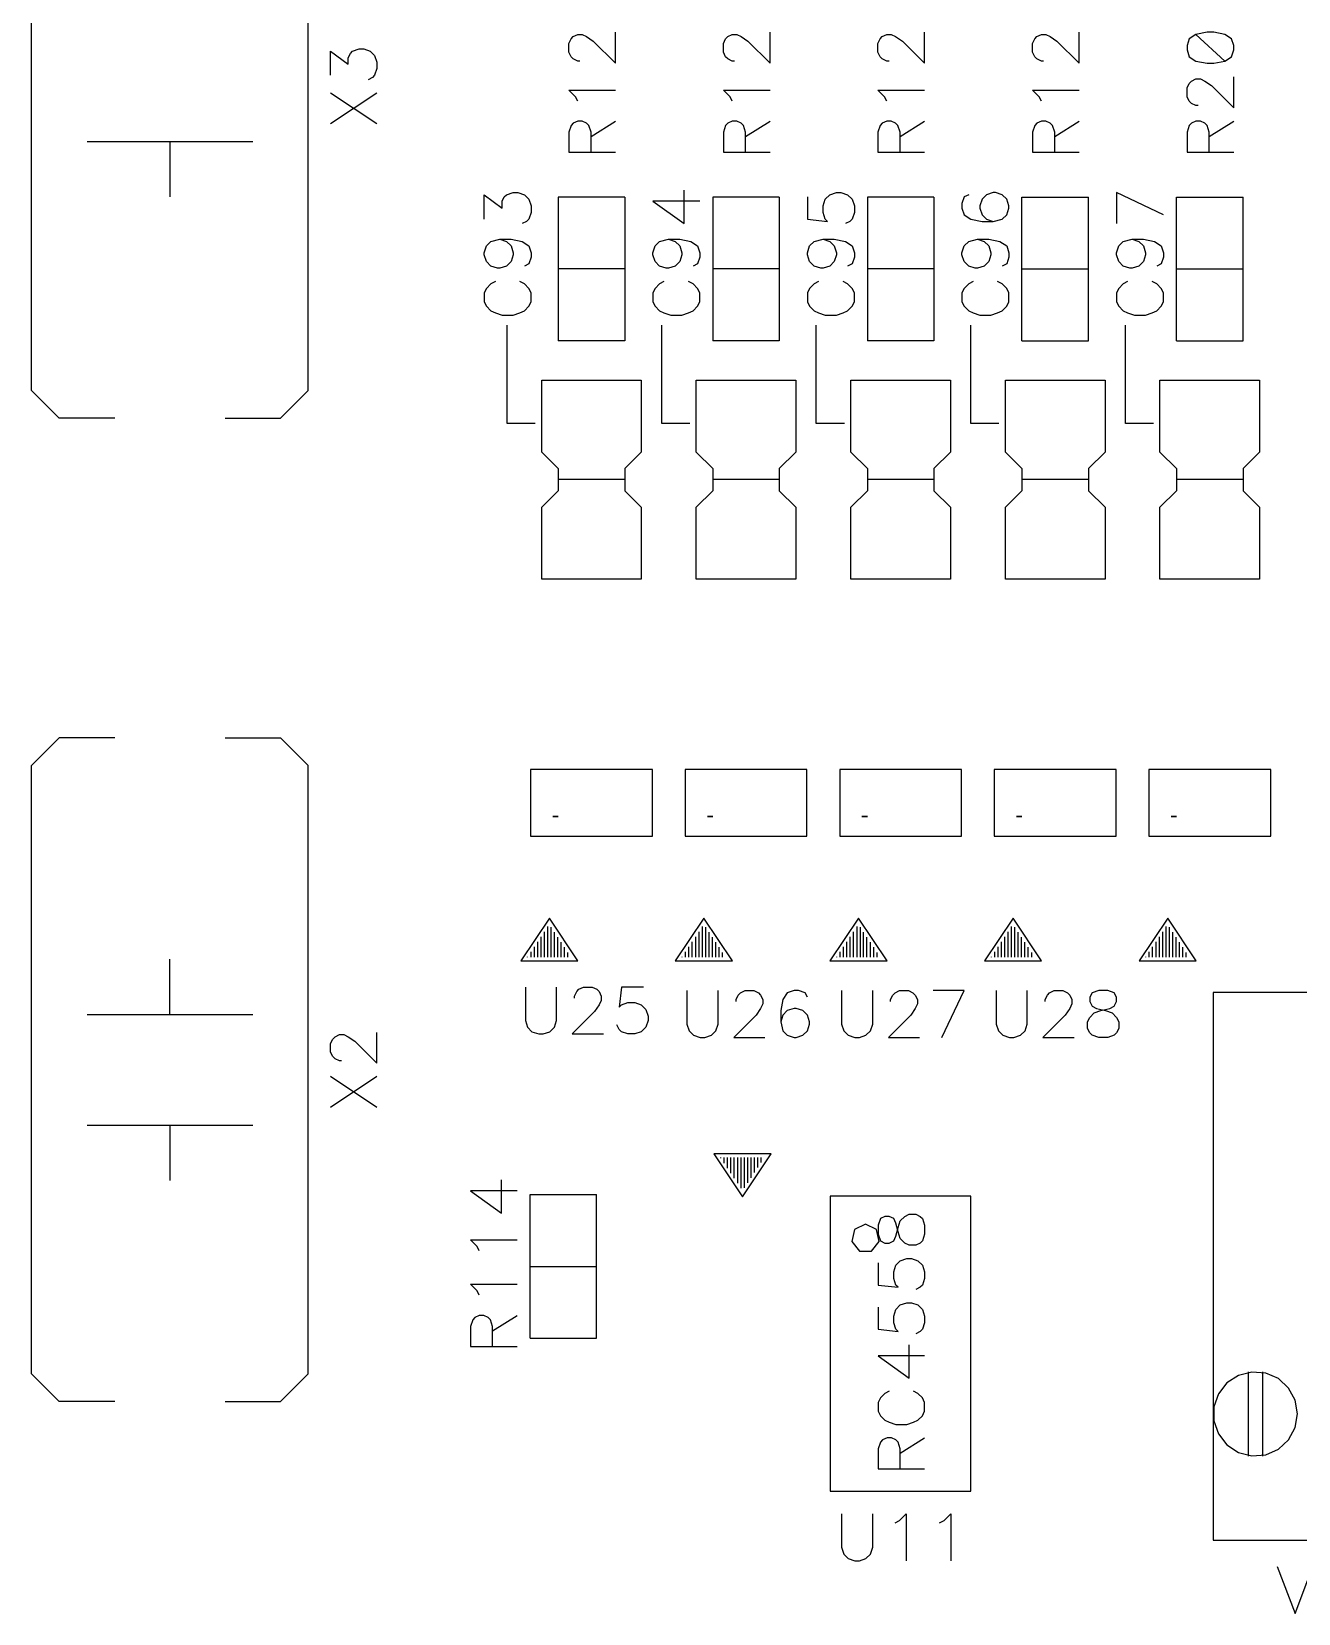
# Model space of a CAD drawing. Extents: x 295 to 953, y 10 to 290.
# Drawn here: x 632.63 to 670.41, y 139.55 to 186.73 of the extents above; entities that cross this region are included whole.
import ezdxf

# ---------------------------------------------------------------- set-up
doc = ezdxf.new("R2010")
doc.units = 0
doc.header["$LTSCALE"] = 5
doc.header["$MEASUREMENT"] = 0
doc.layers.add('DV-INT-A3_TSK', color=14, linetype='CONTINUOUS')

msp = doc.modelspace()

# ---------------------------------------------------------------- linework, layer by layer
at = {"layer": 'DV-INT-A3_TSK', "color": 7}
for p, q in [((632.628, 176.029), (632.628, 194.18)), ((640.88, 176.029), (640.88, 194.18)), ((648.65, 186.385), (648.718, 186.519)), ((648.65, 186.121), (648.65, 186.385)), ((648.718, 186.519), (648.78, 186.586)), ((648.78, 186.586), (648.915, 186.649)), ((648.915, 186.649), (649.049, 186.649)), ((649.049, 186.649), (649.179, 186.586)), ((649.179, 186.586), (649.38, 186.452)), ((649.38, 186.452), (650.042, 185.789)), ((650.042, 185.789), (650.042, 186.716)), ((653.261, 186.385), (653.328, 186.519)), ((653.261, 186.121), (653.261, 186.385)), ((653.328, 186.519), (653.391, 186.586)), ((653.391, 186.586), (653.525, 186.649)), ((653.525, 186.649), (653.659, 186.649)), ((653.659, 186.649), (653.789, 186.586)), ((653.789, 186.586), (653.99, 186.452)), ((653.99, 186.452), (654.652, 185.789)), ((654.652, 185.789), (654.652, 186.716)), ((657.871, 186.385), (657.938, 186.519)), ((657.871, 186.121), (657.871, 186.385)), ((657.938, 186.519), (658.001, 186.586)), ((658.001, 186.586), (658.135, 186.649)), ((658.135, 186.649), (658.269, 186.649)), ((658.269, 186.649), (658.399, 186.586)), ((658.399, 186.586), (658.6, 186.452)), ((658.6, 186.452), (659.262, 185.789)), ((659.262, 185.789), (659.262, 186.716)), ((662.481, 186.385), (662.548, 186.519)), ((662.481, 186.121), (662.481, 186.385)), ((662.548, 186.519), (662.611, 186.586)), ((662.611, 186.586), (662.745, 186.649)), ((662.745, 186.649), (662.879, 186.649)), ((662.879, 186.649), (663.009, 186.586)), ((663.009, 186.586), (663.21, 186.452)), ((663.21, 186.452), (663.872, 185.789)), ((663.872, 185.789), (663.872, 186.716)), ((667.158, 186.519), (667.091, 186.317)), ((667.355, 186.649), (667.158, 186.519)), ((667.686, 186.716), (667.355, 186.649)), ((667.355, 186.649), (668.218, 185.856)), ((667.887, 186.716), (667.686, 186.716)), ((668.218, 186.649), (667.887, 186.716)), ((668.415, 186.519), (668.218, 186.649)), ((668.482, 186.317), (668.415, 186.519)), ((641.547, 185.433), (641.547, 186.154)), ((641.547, 186.154), (642.071, 185.76)), ((642.071, 185.957), (642.138, 186.087)), ((642.071, 185.76), (642.071, 185.957)), ((642.138, 186.087), (642.201, 186.154)), ((642.201, 186.154), (642.398, 186.217)), ((642.398, 186.217), (642.532, 186.217)), ((642.532, 186.217), (642.724, 186.154)), ((642.724, 186.154), (642.859, 186.02)), ((642.859, 186.02), (642.921, 185.823)), ((648.718, 185.986), (648.65, 186.121)), ((648.78, 185.919), (648.718, 185.986)), ((648.915, 185.856), (648.78, 185.919)), ((653.328, 185.986), (653.261, 186.121)), ((653.391, 185.919), (653.328, 185.986)), ((653.525, 185.856), (653.391, 185.919)), ((657.938, 185.986), (657.871, 186.121)), ((658.001, 185.919), (657.938, 185.986)), ((658.135, 185.856), (658.001, 185.919)), ((662.548, 185.986), (662.481, 186.121)), ((662.611, 185.919), (662.548, 185.986)), ((662.745, 185.856), (662.611, 185.919)), ((667.091, 186.317), (667.091, 186.188)), ((667.091, 186.188), (667.158, 185.986)), ((667.158, 185.986), (667.355, 185.856)), ((668.218, 185.856), (668.415, 185.986)), ((668.415, 185.986), (668.482, 186.188)), ((668.482, 186.188), (668.482, 186.317)), ((642.921, 185.63), (642.859, 185.433)), ((642.921, 185.823), (642.921, 185.63)), ((648.982, 185.856), (648.915, 185.856)), ((653.592, 185.856), (653.525, 185.856)), ((658.202, 185.856), (658.135, 185.856)), ((662.812, 185.856), (662.745, 185.856)), ((667.355, 185.856), (667.686, 185.789)), ((667.686, 185.789), (667.887, 185.789)), ((667.887, 185.789), (668.218, 185.856)), ((642.791, 185.366), (642.662, 185.299)), ((642.859, 185.433), (642.791, 185.366)), ((648.847, 184.792), (648.65, 184.993)), ((648.65, 184.993), (650.042, 184.993)), ((653.458, 184.792), (653.261, 184.993)), ((653.261, 184.993), (654.652, 184.993)), ((658.068, 184.792), (657.871, 184.993)), ((657.871, 184.993), (659.262, 184.993)), ((662.678, 184.792), (662.481, 184.993)), ((662.481, 184.993), (663.872, 184.993)), ((667.091, 185.06), (667.158, 185.19)), ((667.091, 184.792), (667.091, 185.06)), ((667.158, 185.19), (667.221, 185.257)), ((667.221, 185.257), (667.355, 185.324)), ((667.355, 185.324), (667.489, 185.324)), ((667.489, 185.324), (667.619, 185.257)), ((667.619, 185.257), (667.82, 185.127)), ((667.82, 185.127), (668.482, 184.461)), ((668.482, 184.461), (668.482, 185.391)), ((641.547, 184.909), (642.921, 183.991)), ((641.547, 183.991), (642.921, 184.909)), ((648.915, 184.662), (648.847, 184.792)), ((653.525, 184.662), (653.458, 184.792)), ((658.135, 184.662), (658.068, 184.792)), ((662.745, 184.662), (662.678, 184.792)), ((667.158, 184.662), (667.091, 184.792)), ((667.221, 184.595), (667.158, 184.662)), ((667.355, 184.528), (667.221, 184.595)), ((667.422, 184.528), (667.355, 184.528)), ((648.915, 184.063), (648.78, 184)), ((649.049, 184.063), (648.915, 184.063)), ((649.179, 184), (649.049, 184.063)), ((649.313, 183.602), (650.042, 184.063)), ((653.525, 184.063), (653.391, 184)), ((653.659, 184.063), (653.525, 184.063)), ((653.789, 184), (653.659, 184.063)), ((653.923, 183.602), (654.652, 184.063)), ((658.135, 184.063), (658.001, 184)), ((658.269, 184.063), (658.135, 184.063)), ((658.399, 184), (658.269, 184.063)), ((658.533, 183.602), (659.262, 184.063)), ((662.745, 184.063), (662.611, 184)), ((662.879, 184.063), (662.745, 184.063)), ((663.009, 184), (662.879, 184.063)), ((663.143, 183.602), (663.872, 184.063)), ((667.355, 184.063), (667.221, 184)), ((667.489, 184.063), (667.355, 184.063)), ((667.619, 184), (667.489, 184.063)), ((667.753, 183.602), (668.482, 184.063)), ((648.718, 183.933), (648.65, 183.732)), ((648.65, 183.732), (648.65, 183.137)), ((648.78, 184), (648.718, 183.933)), ((649.246, 183.933), (649.179, 184)), ((649.313, 183.732), (649.246, 183.933)), ((649.313, 183.137), (649.313, 183.732)), ((653.328, 183.933), (653.261, 183.732)), ((653.261, 183.732), (653.261, 183.137)), ((653.391, 184), (653.328, 183.933)), ((653.856, 183.933), (653.789, 184)), ((653.923, 183.732), (653.856, 183.933)), ((653.923, 183.137), (653.923, 183.732)), ((657.938, 183.933), (657.871, 183.732)), ((657.871, 183.732), (657.871, 183.137)), ((658.001, 184), (657.938, 183.933)), ((658.466, 183.933), (658.399, 184)), ((658.533, 183.732), (658.466, 183.933)), ((658.533, 183.137), (658.533, 183.732)), ((662.548, 183.933), (662.481, 183.732)), ((662.481, 183.732), (662.481, 183.137)), ((662.611, 184), (662.548, 183.933)), ((663.076, 183.933), (663.009, 184)), ((663.143, 183.732), (663.076, 183.933)), ((663.143, 183.137), (663.143, 183.732)), ((667.158, 183.933), (667.091, 183.732)), ((667.091, 183.732), (667.091, 183.137)), ((667.221, 184), (667.158, 183.933)), ((667.686, 183.933), (667.619, 184)), ((667.753, 183.732), (667.686, 183.933)), ((667.753, 183.137), (667.753, 183.732)), ((634.28, 183.455), (639.229, 183.455)), ((636.752, 183.455), (636.752, 181.804)), ((648.65, 183.137), (650.042, 183.137)), ((653.261, 183.137), (654.652, 183.137)), ((657.871, 183.137), (659.262, 183.137)), ((662.481, 183.137), (663.872, 183.137)), ((667.091, 183.137), (668.482, 183.137)), ((646.128, 181.142), (646.128, 181.871)), ((646.128, 181.871), (646.66, 181.473)), ((646.66, 181.674), (646.727, 181.808)), ((646.66, 181.473), (646.66, 181.674)), ((646.727, 181.808), (646.794, 181.871)), ((646.794, 181.871), (646.991, 181.938)), ((646.991, 181.938), (647.125, 181.938)), ((647.125, 181.938), (647.326, 181.871)), ((647.326, 181.871), (647.46, 181.741)), ((647.46, 181.741), (647.527, 181.54)), ((648.336, 181.8), (648.336, 177.512)), ((650.319, 181.8), (648.336, 181.8)), ((650.319, 181.8), (650.319, 177.512)), ((652.557, 181.674), (651.157, 181.674)), ((651.157, 181.674), (652.087, 181.007)), ((652.087, 181.007), (652.087, 182.005)), ((652.946, 181.8), (652.946, 177.512)), ((654.929, 181.8), (652.946, 181.8)), ((654.929, 181.8), (654.929, 177.512)), ((655.767, 181.808), (655.767, 181.142)), ((656.232, 181.54), (656.299, 181.741)), ((656.299, 181.741), (656.433, 181.871)), ((656.433, 181.871), (656.63, 181.938)), ((656.63, 181.938), (656.764, 181.938)), ((656.764, 181.938), (656.965, 181.871)), ((656.965, 181.871), (657.1, 181.741)), ((657.1, 181.741), (657.167, 181.54)), ((657.556, 181.8), (657.556, 177.512)), ((659.539, 181.8), (657.556, 181.8)), ((659.539, 181.8), (659.539, 177.512)), ((660.444, 181.808), (660.377, 181.607)), ((660.578, 181.871), (660.444, 181.808)), ((660.976, 181.741), (660.909, 181.54)), ((661.11, 181.871), (660.976, 181.741)), ((661.307, 181.938), (661.11, 181.871)), ((661.374, 181.938), (661.307, 181.938)), ((661.576, 181.871), (661.374, 181.938)), ((661.71, 181.741), (661.576, 181.871)), ((661.777, 181.54), (661.71, 181.741)), ((662.166, 177.512), (662.166, 181.8)), ((662.166, 181.8), (664.149, 181.8)), ((664.149, 177.512), (664.149, 181.8)), ((666.387, 181.272), (664.987, 181.938)), ((664.987, 181.938), (664.987, 181.007)), ((666.777, 177.512), (666.777, 181.8)), ((666.777, 181.8), (668.759, 181.8)), ((668.759, 177.512), (668.759, 181.8)), ((647.527, 181.339), (647.46, 181.142)), ((647.527, 181.54), (647.527, 181.339)), ((656.232, 181.339), (656.232, 181.54)), ((656.299, 181.142), (656.232, 181.339)), ((657.167, 181.339), (657.1, 181.142)), ((657.167, 181.54), (657.167, 181.339)), ((660.377, 181.607), (660.377, 181.473)), ((660.377, 181.473), (660.444, 181.272)), ((660.444, 181.272), (660.641, 181.142)), ((660.909, 181.54), (660.909, 181.473)), ((660.909, 181.473), (660.976, 181.272)), ((660.976, 181.272), (661.11, 181.142)), ((661.576, 181.142), (661.71, 181.272)), ((661.71, 181.272), (661.777, 181.473)), ((661.777, 181.473), (661.777, 181.54)), ((647.393, 181.075), (647.259, 181.007)), ((647.46, 181.142), (647.393, 181.075)), ((655.767, 181.142), (656.366, 181.075)), ((656.366, 181.075), (656.299, 181.142)), ((657.032, 181.075), (656.898, 181.007)), ((657.1, 181.142), (657.032, 181.075)), ((660.641, 181.142), (660.976, 181.075)), ((660.976, 181.075), (661.307, 181.075)), ((661.11, 181.142), (661.307, 181.075)), ((661.307, 181.075), (661.576, 181.142)), ((646.128, 180.14), (646.195, 180.341)), ((646.195, 180.341), (646.329, 180.475)), ((646.329, 180.475), (646.593, 180.542)), ((646.593, 180.542), (646.794, 180.475)), ((646.593, 180.542), (646.928, 180.542)), ((646.794, 180.475), (646.928, 180.341)), ((646.928, 180.542), (647.259, 180.475)), ((646.928, 180.341), (646.991, 180.14)), ((647.259, 180.475), (647.46, 180.341)), ((647.46, 180.341), (647.527, 180.14)), ((651.157, 180.14), (651.224, 180.341)), ((651.224, 180.341), (651.358, 180.475)), ((651.358, 180.475), (651.622, 180.542)), ((651.622, 180.542), (651.823, 180.475)), ((651.622, 180.542), (651.957, 180.542)), ((651.823, 180.475), (651.957, 180.341)), ((651.957, 180.542), (652.288, 180.475)), ((651.957, 180.341), (652.02, 180.14)), ((652.288, 180.475), (652.489, 180.341)), ((652.489, 180.341), (652.557, 180.14)), ((655.767, 180.14), (655.834, 180.341)), ((655.834, 180.341), (655.968, 180.475)), ((655.968, 180.475), (656.232, 180.542)), ((656.232, 180.542), (656.433, 180.475)), ((656.232, 180.542), (656.567, 180.542)), ((656.433, 180.475), (656.567, 180.341)), ((656.567, 180.542), (656.898, 180.475)), ((656.567, 180.341), (656.63, 180.14)), ((656.898, 180.475), (657.1, 180.341)), ((657.1, 180.341), (657.167, 180.14)), ((660.377, 180.14), (660.444, 180.341)), ((660.444, 180.341), (660.578, 180.475)), ((660.578, 180.475), (660.842, 180.542)), ((660.842, 180.542), (661.043, 180.475)), ((660.842, 180.542), (661.177, 180.542)), ((661.043, 180.475), (661.177, 180.341)), ((661.177, 180.542), (661.508, 180.475)), ((661.177, 180.341), (661.24, 180.14)), ((661.508, 180.475), (661.71, 180.341)), ((661.71, 180.341), (661.777, 180.14)), ((664.987, 180.14), (665.054, 180.341)), ((665.054, 180.341), (665.188, 180.475)), ((665.188, 180.475), (665.452, 180.542)), ((665.452, 180.542), (665.653, 180.475)), ((665.452, 180.542), (665.787, 180.542)), ((665.653, 180.475), (665.787, 180.341)), ((665.787, 180.542), (666.119, 180.475)), ((665.787, 180.341), (665.85, 180.14)), ((666.119, 180.475), (666.32, 180.341)), ((666.32, 180.341), (666.387, 180.14)), ((646.128, 180.077), (646.128, 180.14)), ((646.195, 179.876), (646.128, 180.077)), ((646.329, 179.742), (646.195, 179.876)), ((646.928, 179.876), (646.794, 179.742)), ((646.991, 180.077), (646.928, 179.876)), ((646.991, 180.14), (646.991, 180.077)), ((647.46, 179.809), (647.326, 179.742)), ((647.527, 180.01), (647.46, 179.809)), ((647.527, 180.14), (647.527, 180.01)), ((651.157, 180.077), (651.157, 180.14)), ((651.224, 179.876), (651.157, 180.077)), ((651.358, 179.742), (651.224, 179.876)), ((651.957, 179.876), (651.823, 179.742)), ((652.02, 180.077), (651.957, 179.876)), ((652.02, 180.14), (652.02, 180.077)), ((652.489, 179.809), (652.355, 179.742)), ((652.557, 180.01), (652.489, 179.809)), ((652.557, 180.14), (652.557, 180.01)), ((655.767, 180.077), (655.767, 180.14)), ((655.834, 179.876), (655.767, 180.077)), ((655.968, 179.742), (655.834, 179.876)), ((656.567, 179.876), (656.433, 179.742)), ((656.63, 180.077), (656.567, 179.876)), ((656.63, 180.14), (656.63, 180.077)), ((657.1, 179.809), (656.965, 179.742)), ((657.167, 180.01), (657.1, 179.809)), ((657.167, 180.14), (657.167, 180.01)), ((660.377, 180.077), (660.377, 180.14)), ((660.444, 179.876), (660.377, 180.077)), ((660.578, 179.742), (660.444, 179.876)), ((661.177, 179.876), (661.043, 179.742)), ((661.24, 180.077), (661.177, 179.876)), ((661.24, 180.14), (661.24, 180.077)), ((661.71, 179.809), (661.576, 179.742)), ((661.777, 180.01), (661.71, 179.809)), ((661.777, 180.14), (661.777, 180.01)), ((664.987, 180.077), (664.987, 180.14)), ((665.054, 179.876), (664.987, 180.077)), ((665.188, 179.742), (665.054, 179.876)), ((665.787, 179.876), (665.653, 179.742)), ((665.85, 180.077), (665.787, 179.876)), ((665.85, 180.14), (665.85, 180.077)), ((666.32, 179.809), (666.186, 179.742)), ((666.387, 180.01), (666.32, 179.809)), ((666.387, 180.14), (666.387, 180.01)), ((646.526, 179.675), (646.329, 179.742)), ((646.593, 179.675), (646.526, 179.675)), ((646.794, 179.742), (646.593, 179.675)), ((650.319, 179.658), (648.336, 179.658)), ((651.555, 179.675), (651.358, 179.742)), ((651.622, 179.675), (651.555, 179.675)), ((651.823, 179.742), (651.622, 179.675)), ((654.929, 179.658), (652.946, 179.658)), ((656.165, 179.675), (655.968, 179.742)), ((656.232, 179.675), (656.165, 179.675)), ((656.433, 179.742), (656.232, 179.675)), ((659.539, 179.658), (657.556, 179.658)), ((660.775, 179.675), (660.578, 179.742)), ((660.842, 179.675), (660.775, 179.675)), ((661.043, 179.742), (660.842, 179.675)), ((662.166, 179.658), (664.149, 179.658)), ((665.385, 179.675), (665.188, 179.742)), ((665.452, 179.675), (665.385, 179.675)), ((665.653, 179.742), (665.452, 179.675)), ((666.777, 179.658), (668.759, 179.658)), ((646.195, 179.075), (646.128, 178.941)), ((646.128, 178.941), (646.128, 178.677)), ((646.329, 179.21), (646.195, 179.075)), ((646.459, 179.277), (646.329, 179.21)), ((647.326, 179.21), (647.192, 179.277)), ((647.46, 179.075), (647.326, 179.21)), ((647.527, 178.941), (647.46, 179.075)), ((647.527, 178.677), (647.527, 178.941)), ((651.224, 179.075), (651.157, 178.941)), ((651.157, 178.941), (651.157, 178.677)), ((651.358, 179.21), (651.224, 179.075)), ((651.488, 179.277), (651.358, 179.21)), ((652.355, 179.21), (652.221, 179.277)), ((652.489, 179.075), (652.355, 179.21)), ((652.557, 178.941), (652.489, 179.075)), ((652.557, 178.677), (652.557, 178.941)), ((655.834, 179.075), (655.767, 178.941)), ((655.767, 178.941), (655.767, 178.677)), ((655.968, 179.21), (655.834, 179.075)), ((656.098, 179.277), (655.968, 179.21)), ((656.965, 179.21), (656.831, 179.277)), ((657.1, 179.075), (656.965, 179.21)), ((657.167, 178.941), (657.1, 179.075)), ((657.167, 178.677), (657.167, 178.941)), ((660.444, 179.075), (660.377, 178.941)), ((660.377, 178.941), (660.377, 178.677)), ((660.578, 179.21), (660.444, 179.075)), ((660.708, 179.277), (660.578, 179.21)), ((661.576, 179.21), (661.441, 179.277)), ((661.71, 179.075), (661.576, 179.21)), ((661.777, 178.941), (661.71, 179.075)), ((661.777, 178.677), (661.777, 178.941)), ((665.054, 179.075), (664.987, 178.941)), ((664.987, 178.941), (664.987, 178.677)), ((665.188, 179.21), (665.054, 179.075)), ((665.318, 179.277), (665.188, 179.21)), ((666.186, 179.21), (666.052, 179.277)), ((666.32, 179.075), (666.186, 179.21)), ((666.387, 178.941), (666.32, 179.075)), ((666.387, 178.677), (666.387, 178.941)), ((646.128, 178.677), (646.195, 178.543)), ((646.195, 178.543), (646.329, 178.409)), ((646.329, 178.409), (646.459, 178.342)), ((647.192, 178.342), (647.326, 178.409)), ((647.326, 178.409), (647.46, 178.543)), ((647.46, 178.543), (647.527, 178.677)), ((651.157, 178.677), (651.224, 178.543)), ((651.224, 178.543), (651.358, 178.409)), ((651.358, 178.409), (651.488, 178.342)), ((652.221, 178.342), (652.355, 178.409)), ((652.355, 178.409), (652.489, 178.543)), ((652.489, 178.543), (652.557, 178.677)), ((655.767, 178.677), (655.834, 178.543)), ((655.834, 178.543), (655.968, 178.409)), ((655.968, 178.409), (656.098, 178.342)), ((656.831, 178.342), (656.965, 178.409)), ((656.965, 178.409), (657.1, 178.543)), ((657.1, 178.543), (657.167, 178.677)), ((660.377, 178.677), (660.444, 178.543)), ((660.444, 178.543), (660.578, 178.409)), ((660.578, 178.409), (660.708, 178.342)), ((661.441, 178.342), (661.576, 178.409)), ((661.576, 178.409), (661.71, 178.543)), ((661.71, 178.543), (661.777, 178.677)), ((664.987, 178.677), (665.054, 178.543)), ((665.054, 178.543), (665.188, 178.409)), ((665.188, 178.409), (665.318, 178.342)), ((666.052, 178.342), (666.186, 178.409)), ((666.186, 178.409), (666.32, 178.543)), ((666.32, 178.543), (666.387, 178.677)), ((646.459, 178.342), (646.66, 178.279)), ((646.66, 178.279), (646.991, 178.279)), ((646.811, 175.048), (646.811, 177.982)), ((646.991, 178.279), (647.192, 178.342)), ((651.421, 175.048), (651.421, 177.982)), ((651.488, 178.342), (651.689, 178.279)), ((651.689, 178.279), (652.02, 178.279)), ((652.02, 178.279), (652.221, 178.342)), ((656.031, 175.048), (656.031, 177.982)), ((656.098, 178.342), (656.299, 178.279)), ((656.299, 178.279), (656.63, 178.279)), ((656.63, 178.279), (656.831, 178.342)), ((660.641, 175.048), (660.641, 177.982)), ((660.708, 178.342), (660.909, 178.279)), ((660.909, 178.279), (661.24, 178.279)), ((661.24, 178.279), (661.441, 178.342)), ((665.251, 175.048), (665.251, 177.982)), ((665.318, 178.342), (665.519, 178.279)), ((665.519, 178.279), (665.85, 178.279)), ((665.85, 178.279), (666.052, 178.342)), ((650.319, 177.512), (648.336, 177.512)), ((654.929, 177.512), (652.946, 177.512)), ((659.539, 177.512), (657.556, 177.512)), ((662.166, 177.512), (664.149, 177.512)), ((666.777, 177.512), (668.759, 177.512)), ((633.454, 175.203), (632.628, 176.029)), ((640.055, 175.203), (640.88, 176.029)), ((647.842, 176.339), (650.813, 176.339)), ((647.842, 174.193), (647.842, 176.339)), ((650.813, 176.339), (650.813, 174.193)), ((652.452, 176.339), (655.423, 176.339)), ((652.452, 174.193), (652.452, 176.339)), ((655.423, 176.339), (655.423, 174.193)), ((657.062, 176.339), (660.033, 176.339)), ((657.062, 174.193), (657.062, 176.339)), ((660.033, 176.339), (660.033, 174.193)), ((661.672, 176.339), (664.643, 176.339)), ((661.672, 174.193), (661.672, 176.339)), ((664.643, 176.339), (664.643, 174.193)), ((666.282, 176.339), (669.253, 176.339)), ((666.282, 174.193), (666.282, 176.339)), ((669.253, 176.339), (669.253, 174.193)), ((635.105, 175.203), (633.454, 175.203)), ((638.404, 175.203), (640.055, 175.203)), ((647.649, 175.048), (646.811, 175.048)), ((652.259, 175.048), (651.421, 175.048)), ((656.869, 175.048), (656.031, 175.048)), ((661.479, 175.048), (660.641, 175.048)), ((666.089, 175.048), (665.251, 175.048)), ((648.336, 173.698), (647.842, 174.193)), ((650.813, 174.193), (650.319, 173.698)), ((652.946, 173.698), (652.452, 174.193)), ((655.423, 174.193), (654.929, 173.698)), ((657.556, 173.698), (657.062, 174.193)), ((660.033, 174.193), (659.539, 173.698)), ((662.166, 173.698), (661.672, 174.193)), ((664.643, 174.193), (664.149, 173.698)), ((666.777, 173.698), (666.282, 174.193)), ((669.253, 174.193), (668.759, 173.698)), ((648.336, 173.698), (648.336, 173.04)), ((650.319, 173.698), (650.319, 173.04)), ((652.946, 173.698), (652.946, 173.04)), ((654.929, 173.698), (654.929, 173.04)), ((657.556, 173.698), (657.556, 173.04)), ((659.539, 173.698), (659.539, 173.04)), ((662.166, 173.698), (662.166, 173.04)), ((664.149, 173.698), (664.149, 173.04)), ((666.777, 173.698), (666.777, 173.04)), ((668.759, 173.698), (668.759, 173.04)), ((650.319, 173.371), (648.336, 173.371)), ((654.929, 173.371), (652.946, 173.371)), ((659.539, 173.371), (657.556, 173.371)), ((664.149, 173.371), (662.166, 173.371)), ((668.759, 173.371), (666.777, 173.371)), ((647.842, 172.546), (648.336, 173.04)), ((650.319, 173.04), (650.813, 172.546)), ((652.452, 172.546), (652.946, 173.04)), ((654.929, 173.04), (655.423, 172.546)), ((657.062, 172.546), (657.556, 173.04)), ((659.539, 173.04), (660.033, 172.546)), ((661.672, 172.546), (662.166, 173.04)), ((664.149, 173.04), (664.643, 172.546)), ((666.282, 172.546), (666.777, 173.04)), ((668.759, 173.04), (669.253, 172.546)), ((647.842, 170.4), (647.842, 172.546)), ((650.813, 172.546), (650.813, 170.4)), ((652.452, 170.4), (652.452, 172.546)), ((655.423, 172.546), (655.423, 170.4)), ((657.062, 170.4), (657.062, 172.546)), ((660.033, 172.546), (660.033, 170.4)), ((661.672, 170.4), (661.672, 172.546)), ((664.643, 172.546), (664.643, 170.4)), ((666.282, 170.4), (666.282, 172.546)), ((669.253, 172.546), (669.253, 170.4)), ((650.813, 170.4), (647.842, 170.4)), ((655.423, 170.4), (652.452, 170.4)), ((660.033, 170.4), (657.062, 170.4)), ((664.643, 170.4), (661.672, 170.4)), ((669.253, 170.4), (666.282, 170.4)), ((633.454, 165.668), (632.628, 164.843)), ((635.105, 165.668), (633.454, 165.668)), ((638.404, 165.668), (640.055, 165.668)), ((640.055, 165.668), (640.88, 164.843)), ((632.628, 146.692), (632.628, 164.843)), ((640.88, 146.692), (640.88, 164.843)), ((651.144, 164.721), (647.511, 164.721)), ((647.511, 164.721), (647.511, 162.739)), ((651.144, 162.739), (651.144, 164.721)), ((655.754, 164.721), (652.121, 164.721)), ((652.121, 164.721), (652.121, 162.739)), ((655.754, 162.739), (655.754, 164.721)), ((660.364, 164.721), (656.731, 164.721)), ((656.731, 164.721), (656.731, 162.739)), ((660.364, 162.739), (660.364, 164.721)), ((664.974, 164.721), (661.341, 164.721)), ((661.341, 164.721), (661.341, 162.739)), ((664.974, 162.739), (664.974, 164.721)), ((669.585, 164.721), (665.951, 164.721)), ((665.951, 164.721), (665.951, 162.739)), ((669.585, 162.739), (669.585, 164.721)), ((648.173, 163.317), (648.336, 163.317)), ((648.336, 163.317), (648.173, 163.317)), ((652.783, 163.317), (652.946, 163.317)), ((652.946, 163.317), (652.783, 163.317)), ((657.393, 163.317), (657.556, 163.317)), ((657.556, 163.317), (657.393, 163.317)), ((662.003, 163.317), (662.166, 163.317)), ((662.166, 163.317), (662.003, 163.317)), ((666.613, 163.317), (666.777, 163.317)), ((666.777, 163.317), (666.613, 163.317)), ((647.511, 162.739), (651.144, 162.739)), ((652.121, 162.739), (655.754, 162.739)), ((656.731, 162.739), (660.364, 162.739)), ((661.341, 162.739), (664.974, 162.739)), ((665.951, 162.739), (669.585, 162.739)), ((648.072, 160.291), (647.217, 159.017)), ((648.026, 159.122), (648.026, 160.036)), ((648.923, 159.017), (648.072, 160.291)), ((648.127, 159.122), (648.127, 160.023)), ((652.682, 160.291), (651.827, 159.017)), ((652.636, 159.122), (652.636, 160.036)), ((653.533, 159.017), (652.682, 160.291)), ((652.737, 159.122), (652.737, 160.023)), ((657.292, 160.291), (656.437, 159.017)), ((657.246, 159.122), (657.246, 160.036)), ((658.143, 159.017), (657.292, 160.291)), ((657.347, 159.122), (657.347, 160.023)), ((661.902, 160.291), (661.047, 159.017)), ((661.856, 159.122), (661.856, 160.036)), ((662.753, 159.017), (661.902, 160.291)), ((661.957, 159.122), (661.957, 160.023)), ((666.513, 160.291), (665.658, 159.017)), ((666.466, 159.122), (666.466, 160.036)), ((667.363, 159.017), (666.513, 160.291)), ((666.567, 159.122), (666.567, 160.023)), ((647.724, 159.122), (647.724, 159.583)), ((647.825, 159.122), (647.825, 159.734)), ((647.925, 159.122), (647.925, 159.885)), ((648.223, 159.122), (648.223, 159.872)), ((648.324, 159.122), (648.324, 159.721)), ((648.424, 159.122), (648.424, 159.571)), ((652.334, 159.122), (652.334, 159.583)), ((652.435, 159.122), (652.435, 159.734)), ((652.536, 159.122), (652.536, 159.885)), ((652.833, 159.122), (652.833, 159.872)), ((652.934, 159.122), (652.934, 159.721)), ((653.034, 159.122), (653.034, 159.571)), ((656.944, 159.122), (656.944, 159.583)), ((657.045, 159.122), (657.045, 159.734)), ((657.146, 159.122), (657.146, 159.885)), ((657.443, 159.122), (657.443, 159.872)), ((657.544, 159.122), (657.544, 159.721)), ((657.644, 159.122), (657.644, 159.571)), ((661.555, 159.122), (661.555, 159.583)), ((661.655, 159.122), (661.655, 159.734)), ((661.756, 159.122), (661.756, 159.885)), ((662.053, 159.122), (662.053, 159.872)), ((662.154, 159.122), (662.154, 159.721)), ((662.254, 159.122), (662.254, 159.571)), ((666.165, 159.122), (666.165, 159.583)), ((666.265, 159.122), (666.265, 159.734)), ((666.366, 159.122), (666.366, 159.885)), ((666.663, 159.122), (666.663, 159.872)), ((666.764, 159.122), (666.764, 159.721)), ((666.865, 159.122), (666.865, 159.571)), ((636.752, 157.416), (636.752, 159.068)), ((647.217, 159.017), (648.923, 159.017)), ((647.423, 159.122), (647.423, 159.135)), ((647.523, 159.122), (647.523, 159.286)), ((647.624, 159.122), (647.624, 159.436)), ((648.525, 159.122), (648.525, 159.42)), ((648.625, 159.122), (648.625, 159.269)), ((651.827, 159.017), (653.533, 159.017)), ((652.033, 159.122), (652.033, 159.135)), ((652.133, 159.122), (652.133, 159.286)), ((652.234, 159.122), (652.234, 159.436)), ((653.135, 159.122), (653.135, 159.42)), ((653.235, 159.122), (653.235, 159.269)), ((656.437, 159.017), (658.143, 159.017)), ((656.643, 159.122), (656.643, 159.135)), ((656.743, 159.122), (656.743, 159.286)), ((656.844, 159.122), (656.844, 159.436)), ((657.745, 159.122), (657.745, 159.42)), ((657.846, 159.122), (657.846, 159.269)), ((661.047, 159.017), (662.753, 159.017)), ((661.253, 159.122), (661.253, 159.135)), ((661.353, 159.122), (661.353, 159.286)), ((661.454, 159.122), (661.454, 159.436)), ((662.355, 159.122), (662.355, 159.42)), ((662.456, 159.122), (662.456, 159.269)), ((665.658, 159.017), (667.363, 159.017)), ((665.863, 159.122), (665.863, 159.135)), ((665.964, 159.122), (665.964, 159.286)), ((666.064, 159.122), (666.064, 159.436)), ((666.965, 159.122), (666.965, 159.42)), ((667.066, 159.122), (667.066, 159.269)), ((647.355, 158.234), (647.355, 157.236)), ((648.286, 157.236), (648.286, 158.234)), ((648.818, 157.965), (648.885, 158.099)), ((648.885, 158.099), (648.952, 158.167)), ((648.952, 158.167), (649.086, 158.234)), ((649.086, 158.234), (649.35, 158.234)), ((649.35, 158.234), (649.485, 158.167)), ((649.485, 158.167), (649.552, 158.099)), ((649.552, 158.099), (649.619, 157.965)), ((650.218, 158.234), (650.151, 157.634)), ((650.88, 158.234), (650.218, 158.234)), ((652.175, 158.129), (652.175, 157.131)), ((653.106, 157.131), (653.106, 158.129)), ((653.772, 158.062), (653.906, 158.129)), ((653.906, 158.129), (654.17, 158.129)), ((654.17, 158.129), (654.304, 158.062)), ((655.369, 158.129), (655.168, 158.062)), ((655.503, 158.129), (655.369, 158.129)), ((655.7, 158.062), (655.503, 158.129)), ((656.785, 158.129), (656.785, 157.131)), ((657.716, 157.131), (657.716, 158.129)), ((658.382, 158.062), (658.516, 158.129)), ((658.516, 158.129), (658.78, 158.129)), ((658.78, 158.129), (658.914, 158.062)), ((660.444, 158.129), (659.514, 158.129)), ((659.778, 156.729), (660.444, 158.129)), ((661.395, 158.129), (661.395, 157.131)), ((662.326, 157.131), (662.326, 158.129)), ((662.992, 158.062), (663.126, 158.129)), ((663.126, 158.129), (663.39, 158.129)), ((663.39, 158.129), (663.524, 158.062)), ((664.455, 158.129), (664.258, 158.062)), ((664.723, 158.129), (664.455, 158.129)), ((664.92, 158.062), (664.723, 158.129)), ((675.414, 158.074), (667.87, 158.074)), ((667.87, 158.074), (667.87, 141.729)), ((648.818, 157.903), (648.818, 157.965)), ((649.552, 157.701), (649.417, 157.5)), ((649.619, 157.835), (649.552, 157.701)), ((649.619, 157.965), (649.619, 157.835)), ((650.151, 157.634), (650.218, 157.701)), ((650.218, 157.701), (650.415, 157.768)), ((650.415, 157.768), (650.616, 157.768)), ((650.616, 157.768), (650.813, 157.701)), ((650.813, 157.701), (650.947, 157.567)), ((653.638, 157.861), (653.705, 157.995)), ((653.638, 157.798), (653.638, 157.861)), ((653.705, 157.995), (653.772, 158.062)), ((654.371, 157.597), (654.237, 157.395)), ((654.304, 158.062), (654.371, 157.995)), ((654.371, 157.995), (654.438, 157.861)), ((654.438, 157.731), (654.371, 157.597)), ((654.438, 157.861), (654.438, 157.731)), ((655.038, 157.861), (654.971, 157.53)), ((655.168, 158.062), (655.038, 157.861)), ((655.369, 157.597), (655.168, 157.53)), ((655.436, 157.597), (655.369, 157.597)), ((655.633, 157.53), (655.436, 157.597)), ((655.767, 157.928), (655.7, 158.062)), ((658.248, 157.861), (658.315, 157.995)), ((658.248, 157.798), (658.248, 157.861)), ((658.315, 157.995), (658.382, 158.062)), ((658.981, 157.597), (658.847, 157.395)), ((658.914, 158.062), (658.981, 157.995)), ((658.981, 157.995), (659.048, 157.861)), ((659.048, 157.731), (658.981, 157.597)), ((659.048, 157.861), (659.048, 157.731)), ((662.858, 157.861), (662.925, 157.995)), ((662.858, 157.798), (662.858, 157.861)), ((662.925, 157.995), (662.992, 158.062)), ((663.591, 157.597), (663.457, 157.395)), ((663.524, 158.062), (663.591, 157.995)), ((663.591, 157.995), (663.658, 157.861)), ((663.658, 157.731), (663.591, 157.597)), ((663.658, 157.861), (663.658, 157.731)), ((664.258, 158.062), (664.191, 157.928)), ((664.191, 157.928), (664.191, 157.798)), ((664.191, 157.798), (664.258, 157.664)), ((664.258, 157.664), (664.388, 157.597)), ((664.388, 157.597), (664.656, 157.53)), ((664.522, 157.53), (664.79, 157.597)), ((664.79, 157.597), (664.92, 157.664)), ((664.987, 157.928), (664.92, 158.062)), ((664.92, 157.664), (664.987, 157.798)), ((664.987, 157.798), (664.987, 157.928)), ((634.28, 157.416), (639.229, 157.416)), ((647.355, 157.236), (647.423, 157.035)), ((648.219, 157.035), (648.286, 157.236)), ((649.417, 157.5), (648.751, 156.834)), ((650.947, 157.567), (651.014, 157.366)), ((651.014, 157.236), (650.947, 157.035)), ((651.014, 157.366), (651.014, 157.236)), ((652.175, 157.131), (652.242, 156.93)), ((653.038, 156.93), (653.106, 157.131)), ((654.237, 157.395), (653.571, 156.729)), ((654.971, 157.53), (654.971, 157.198)), ((655.038, 157.395), (654.971, 157.198)), ((654.971, 157.198), (655.038, 156.93)), ((655.168, 157.53), (655.038, 157.395)), ((655.767, 157.395), (655.633, 157.53)), ((655.834, 157.198), (655.767, 157.395)), ((655.767, 156.93), (655.834, 157.131)), ((655.834, 157.131), (655.834, 157.198)), ((656.785, 157.131), (656.852, 156.93)), ((657.649, 156.93), (657.716, 157.131)), ((658.847, 157.395), (658.181, 156.729)), ((661.395, 157.131), (661.462, 156.93)), ((662.259, 156.93), (662.326, 157.131)), ((663.457, 157.395), (662.791, 156.729)), ((664.124, 157.198), (664.191, 157.328)), ((664.124, 156.997), (664.124, 157.198)), ((664.191, 157.328), (664.321, 157.462)), ((664.321, 157.462), (664.522, 157.53)), ((664.656, 157.53), (664.853, 157.462)), ((664.853, 157.462), (664.987, 157.328)), ((664.987, 157.328), (665.054, 157.198)), ((665.054, 157.198), (665.054, 156.997)), ((641.547, 156.553), (641.614, 156.683)), ((641.614, 156.683), (641.677, 156.75)), ((641.677, 156.75), (641.811, 156.817)), ((641.811, 156.817), (641.941, 156.817)), ((641.941, 156.817), (642.071, 156.75)), ((642.071, 156.75), (642.268, 156.62)), ((642.921, 155.962), (642.921, 156.88)), ((647.423, 157.035), (647.552, 156.901)), ((647.552, 156.901), (647.754, 156.834)), ((647.754, 156.834), (647.888, 156.834)), ((647.888, 156.834), (648.085, 156.901)), ((648.085, 156.901), (648.219, 157.035)), ((648.751, 156.834), (649.681, 156.834)), ((650.151, 156.968), (650.084, 157.102)), ((650.218, 156.901), (650.151, 156.968)), ((650.415, 156.834), (650.218, 156.901)), ((650.616, 156.834), (650.415, 156.834)), ((650.813, 156.901), (650.616, 156.834)), ((650.947, 157.035), (650.813, 156.901)), ((652.242, 156.93), (652.372, 156.796)), ((652.372, 156.796), (652.573, 156.729)), ((652.573, 156.729), (652.707, 156.729)), ((652.707, 156.729), (652.904, 156.796)), ((652.904, 156.796), (653.038, 156.93)), ((653.571, 156.729), (654.501, 156.729)), ((655.038, 156.93), (655.168, 156.796)), ((655.168, 156.796), (655.369, 156.729)), ((655.369, 156.729), (655.436, 156.729)), ((655.436, 156.729), (655.633, 156.796)), ((655.633, 156.796), (655.767, 156.93)), ((656.852, 156.93), (656.982, 156.796)), ((656.982, 156.796), (657.183, 156.729)), ((657.183, 156.729), (657.317, 156.729)), ((657.317, 156.729), (657.514, 156.796)), ((657.514, 156.796), (657.649, 156.93)), ((658.181, 156.729), (659.111, 156.729)), ((661.462, 156.93), (661.592, 156.796)), ((661.592, 156.796), (661.793, 156.729)), ((661.793, 156.729), (661.928, 156.729)), ((661.928, 156.729), (662.125, 156.796)), ((662.125, 156.796), (662.259, 156.93)), ((662.791, 156.729), (663.721, 156.729)), ((664.191, 156.863), (664.124, 156.997)), ((664.258, 156.796), (664.191, 156.863)), ((664.455, 156.729), (664.258, 156.796)), ((664.723, 156.729), (664.455, 156.729)), ((664.92, 156.796), (664.723, 156.729)), ((664.987, 156.863), (664.92, 156.796)), ((665.054, 156.997), (664.987, 156.863)), ((641.547, 156.293), (641.547, 156.553)), ((641.614, 156.159), (641.547, 156.293)), ((642.268, 156.62), (642.921, 155.962)), ((641.677, 156.096), (641.614, 156.159)), ((641.811, 156.029), (641.677, 156.096)), ((641.874, 156.029), (641.811, 156.029)), ((641.547, 155.572), (642.921, 154.654)), ((641.547, 154.654), (642.921, 155.572)), ((634.28, 154.118), (639.229, 154.118)), ((636.752, 154.118), (636.752, 152.467)), ((652.98, 153.255), (653.835, 151.976)), ((654.686, 153.255), (652.98, 153.255)), ((653.185, 153.133), (653.185, 153.15)), ((653.286, 152.982), (653.286, 153.15)), ((653.386, 152.831), (653.386, 153.15)), ((653.487, 152.685), (653.487, 153.15)), ((653.587, 152.534), (653.587, 153.15)), ((653.688, 152.383), (653.688, 153.15)), ((653.789, 152.232), (653.789, 153.15)), ((653.835, 151.976), (654.686, 153.255)), ((653.889, 152.245), (653.889, 153.15)), ((653.986, 152.396), (653.986, 153.15)), ((654.086, 152.546), (654.086, 153.15)), ((654.187, 152.697), (654.187, 153.15)), ((654.287, 152.848), (654.287, 153.15)), ((654.388, 152.999), (654.388, 153.15)), ((646.643, 151.49), (646.643, 152.484)), ((647.108, 152.152), (645.717, 152.152)), ((645.717, 152.152), (646.643, 151.49)), ((647.498, 147.756), (647.498, 152.043)), ((647.498, 152.043), (649.48, 152.043)), ((649.48, 147.756), (649.48, 152.043)), ((656.45, 151.997), (656.45, 144.454)), ((660.641, 151.997), (656.45, 151.997)), ((660.641, 143.196), (660.641, 151.997)), ((657.171, 151), (657.091, 150.644)), ((657.498, 151.159), (657.171, 151)), ((657.829, 151), (657.498, 151.159)), ((657.908, 150.644), (657.829, 151)), ((657.942, 151.327), (657.879, 151.126)), ((657.879, 151.126), (657.879, 150.862)), ((658.076, 151.39), (657.942, 151.327)), ((658.206, 151.39), (658.076, 151.39)), ((658.34, 151.327), (658.206, 151.39)), ((658.407, 151.193), (658.34, 151.327)), ((658.47, 150.929), (658.407, 151.193)), ((658.407, 150.799), (658.47, 151.063)), ((658.47, 151.063), (658.537, 151.26)), ((658.537, 151.26), (658.671, 151.39)), ((658.671, 151.39), (658.801, 151.457)), ((658.801, 151.457), (658.998, 151.457)), ((658.998, 151.457), (659.132, 151.39)), ((659.132, 151.39), (659.199, 151.327)), ((659.199, 151.327), (659.262, 151.126)), ((659.262, 151.126), (659.262, 150.862)), ((645.914, 150.497), (645.717, 150.694)), ((645.717, 150.694), (647.108, 150.694)), ((657.091, 150.644), (657.317, 150.359)), ((657.682, 150.359), (657.908, 150.644)), ((657.879, 150.862), (657.942, 150.665)), ((657.942, 150.665), (658.076, 150.598)), ((658.076, 150.598), (658.206, 150.598)), ((658.206, 150.598), (658.34, 150.665)), ((658.34, 150.665), (658.407, 150.799)), ((658.537, 150.732), (658.47, 150.929)), ((658.671, 150.598), (658.537, 150.732)), ((658.801, 150.535), (658.671, 150.598)), ((658.998, 150.535), (658.801, 150.535)), ((659.132, 150.598), (658.998, 150.535)), ((659.199, 150.665), (659.132, 150.598)), ((659.262, 150.862), (659.199, 150.665)), ((645.981, 150.363), (645.914, 150.497)), ((657.317, 150.359), (657.682, 150.359)), ((658.407, 149.94), (658.537, 150.07)), ((658.537, 150.07), (658.734, 150.137)), ((658.734, 150.137), (658.868, 150.137)), ((658.868, 150.137), (659.065, 150.07)), ((659.065, 150.07), (659.199, 149.94)), ((647.498, 149.902), (649.48, 149.902)), ((657.879, 150.007), (657.879, 149.344)), ((658.34, 149.743), (658.407, 149.94)), ((658.34, 149.541), (658.34, 149.743)), ((659.199, 149.94), (659.262, 149.743)), ((659.262, 149.743), (659.262, 149.541)), ((645.914, 149.168), (645.717, 149.37)), ((645.717, 149.37), (647.108, 149.37)), ((645.981, 149.039), (645.914, 149.168)), ((657.879, 149.344), (658.47, 149.277)), ((658.407, 149.344), (658.34, 149.541)), ((658.47, 149.277), (658.407, 149.344)), ((659.132, 149.277), (658.998, 149.21)), ((659.199, 149.344), (659.132, 149.277)), ((659.262, 149.541), (659.199, 149.344)), ((657.879, 148.682), (657.879, 148.024)), ((658.407, 148.619), (658.537, 148.749)), ((658.537, 148.749), (658.734, 148.816)), ((658.734, 148.816), (658.868, 148.816)), ((658.868, 148.816), (659.065, 148.749)), ((659.065, 148.749), (659.199, 148.619)), ((645.784, 148.309), (645.717, 148.108)), ((645.847, 148.376), (645.784, 148.309)), ((645.981, 148.439), (645.847, 148.376)), ((646.115, 148.439), (645.981, 148.439)), ((646.245, 148.376), (646.115, 148.439)), ((646.312, 148.309), (646.245, 148.376)), ((646.379, 148.108), (646.312, 148.309)), ((646.379, 147.978), (647.108, 148.439)), ((658.34, 148.418), (658.407, 148.619)), ((658.34, 148.221), (658.34, 148.418)), ((658.407, 148.024), (658.34, 148.221)), ((659.199, 148.619), (659.262, 148.418)), ((659.262, 148.221), (659.199, 148.024)), ((659.262, 148.418), (659.262, 148.221)), ((645.717, 148.108), (645.717, 147.513)), ((646.379, 147.513), (646.379, 148.108)), ((647.498, 147.756), (649.48, 147.756)), ((657.879, 148.024), (658.47, 147.957)), ((658.47, 147.957), (658.407, 148.024)), ((659.132, 147.957), (658.998, 147.89)), ((659.199, 148.024), (659.132, 147.957)), ((645.717, 147.513), (647.108, 147.513)), ((659.262, 147.232), (657.879, 147.232)), ((657.879, 147.232), (658.801, 146.57)), ((658.801, 146.57), (658.801, 147.563)), ((669.027, 146.75), (668.625, 146.65)), ((668.918, 146.759), (668.918, 144.244)), ((669.438, 146.717), (669.027, 146.75)), ((669.337, 146.759), (669.337, 144.244)), ((633.454, 145.866), (632.628, 146.692)), ((640.055, 145.866), (640.88, 146.692)), ((668.277, 146.423), (668.025, 146.096)), ((668.625, 146.65), (668.277, 146.423)), ((669.819, 146.553), (669.438, 146.717)), ((670.121, 146.272), (669.819, 146.553)), ((670.318, 145.908), (670.121, 146.272)), ((635.105, 145.866), (633.454, 145.866)), ((638.404, 145.866), (640.055, 145.866)), ((657.942, 145.979), (657.879, 145.845)), ((657.879, 145.845), (657.879, 145.581)), ((658.076, 146.109), (657.942, 145.979)), ((658.206, 146.176), (658.076, 146.109)), ((659.065, 146.109), (658.935, 146.176)), ((659.199, 145.979), (659.065, 146.109)), ((659.262, 145.845), (659.199, 145.979)), ((659.262, 145.581), (659.262, 145.845)), ((668.025, 146.096), (667.891, 145.707)), ((670.385, 145.501), (670.318, 145.908)), ((657.879, 145.581), (657.942, 145.447)), ((657.942, 145.447), (658.076, 145.317)), ((659.065, 145.317), (659.199, 145.447)), ((659.199, 145.447), (659.262, 145.581)), ((667.891, 145.707), (667.891, 145.292)), ((670.318, 145.091), (670.385, 145.501)), ((658.076, 145.317), (658.206, 145.25)), ((658.206, 145.25), (658.407, 145.183)), ((658.407, 145.183), (658.734, 145.183)), ((658.734, 145.183), (658.935, 145.25)), ((658.935, 145.25), (659.065, 145.317)), ((667.891, 145.292), (668.025, 144.902)), ((668.025, 144.902), (668.277, 144.575)), ((670.121, 144.726), (670.318, 145.091)), ((656.45, 144.454), (656.45, 143.196)), ((657.942, 144.655), (657.879, 144.458)), ((657.879, 144.458), (657.879, 143.863)), ((658.009, 144.722), (657.942, 144.655)), ((658.143, 144.789), (658.009, 144.722)), ((658.273, 144.789), (658.143, 144.789)), ((658.407, 144.722), (658.273, 144.789)), ((658.47, 144.655), (658.407, 144.722)), ((658.537, 144.458), (658.47, 144.655)), ((658.537, 144.328), (659.262, 144.789)), ((658.537, 143.863), (658.537, 144.458)), ((668.277, 144.575), (668.625, 144.349)), ((669.438, 144.282), (669.819, 144.445)), ((669.819, 144.445), (670.121, 144.726)), ((668.625, 144.349), (669.027, 144.248)), ((669.027, 144.248), (669.438, 144.282)), ((657.879, 143.863), (659.262, 143.863)), ((656.45, 143.196), (660.641, 143.196)), ((656.785, 142.517), (656.785, 141.52)), ((657.716, 141.52), (657.716, 142.517)), ((658.516, 142.316), (658.713, 142.517)), ((658.713, 142.517), (658.713, 141.118)), ((659.845, 142.316), (660.046, 142.517)), ((660.046, 142.517), (660.046, 141.118)), ((658.382, 142.249), (658.516, 142.316)), ((659.711, 142.249), (659.845, 142.316)), ((667.87, 141.729), (675.414, 141.729)), ((656.785, 141.52), (656.852, 141.319)), ((656.852, 141.319), (656.982, 141.185)), ((656.982, 141.185), (657.183, 141.118)), ((657.183, 141.118), (657.317, 141.118)), ((657.317, 141.118), (657.514, 141.185)), ((657.514, 141.185), (657.649, 141.319)), ((657.649, 141.319), (657.716, 141.52)), ((669.777, 140.946), (670.314, 139.55)), ((670.314, 139.55), (670.846, 140.946))]:
    msp.add_line(p, q, dxfattribs=at)

doc.saveas('drawing.dxf')
